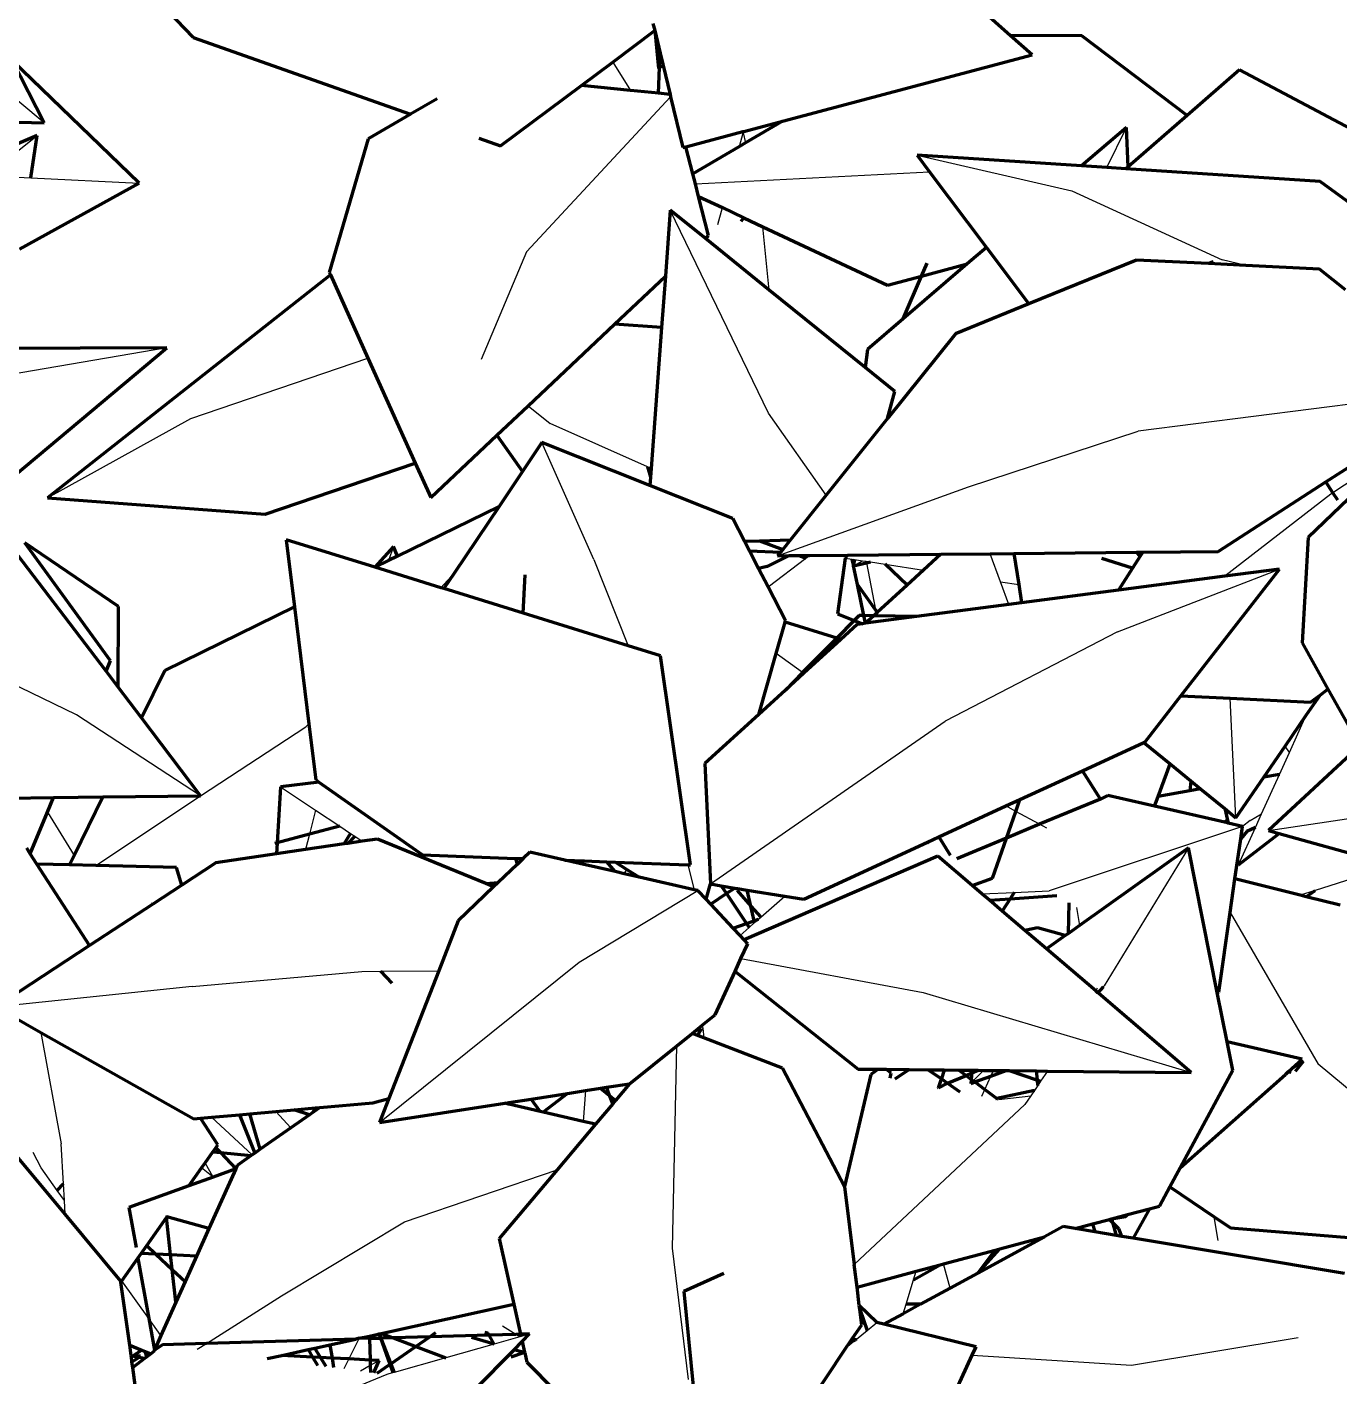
# Model space of a CAD drawing. Header units: millimetres. Extents: x 4307 to 31003, y 2809 to 20009.
# Drawn here: x 7200.2 to 7268.4, y 8251.7 to 8321.8 of the extents above; entities that cross this region are included whole.
import ezdxf

# ---------------------------------------------------------------- set-up
doc = ezdxf.new("R2010")
doc.units = ezdxf.units.MM
doc.layers.add('ProfileEdges', color=7, linetype='Continuous')

msp = doc.modelspace()

# ---------------------------------------------------------------- linework, layer by layer
for p, q in [((7201.135, 8316.84), (7196.787, 8320.424)), ((7230.671, 8319.98), (7231.588, 8318.518)), ((7233.27, 8319.878), (7233.102, 8319.713)), ((7233.679, 8318.175), (7226.194, 8310.133)), ((7198.16, 8314.096), (7200.768, 8316.172)), ((7237.255, 8315.602), (7237.453, 8316.313)), ((7237.439, 8316.377), (7237.453, 8316.313)), ((7237.453, 8316.313), (7237.474, 8316.386)), ((7237.453, 8316.313), (7237.57, 8315.788)), ((7256.336, 8314.505), (7257.362, 8316.596)), ((7246.489, 8315.145), (7254.525, 8313.298)), ((7198.16, 8314.096), (7200.43, 8313.983)), ((7234.968, 8313.661), (7247.123, 8314.284)), ((7200.43, 8313.983), (7206.068, 8313.704)), ((7254.525, 8313.298), (7262.328, 8309.724)), ((7238.759, 8301.752), (7233.663, 8312.295)), ((7236.124, 8311.55), (7236.368, 8312.426)), ((7238.799, 8308.149), (7238.478, 8311.434)), ((7226.194, 8310.133), (7223.831, 8304.539)), ((7263.565, 8309.421), (7262.328, 8309.724)), ((7207.496, 8305.151), (7197.095, 8303.357)), ((7208.754, 8301.472), (7217.938, 8304.613)), ((7275.206, 8303.013), (7257.977, 8300.82)), ((7226.27, 8302.134), (7227.422, 8301.22)), ((7201.302, 8297.358), (7208.754, 8301.472)), ((7241.764, 8297.498), (7238.759, 8301.752)), ((7232.484, 8298.962), (7227.422, 8301.22)), ((7249.155, 8297.931), (7257.977, 8300.82)), ((7229.681, 8294.156), (7226.994, 8300.235)), ((7271.741, 8300.034), (7268.084, 8297.623)), ((7232.666, 8298.88), (7232.484, 8298.962)), ((7239.237, 8294.346), (7249.155, 8297.931)), ((7267.979, 8297.554), (7262.468, 8293.281)), ((7268.084, 8297.623), (7267.979, 8297.554)), ((7219.276, 8294.829), (7219.027, 8294.095)), ((7250.823, 8292.994), (7250.288, 8294.454)), ((7229.681, 8294.156), (7231.477, 8289.674)), ((7238.749, 8292.727), (7240.711, 8294.219)), ((7240.711, 8294.219), (7240.899, 8294.362)), ((7242.747, 8294.227), (7243.117, 8294.171)), ((7243.117, 8294.171), (7243.229, 8294.154)), ((7243.188, 8293.824), (7243.654, 8294.089)), ((7243.229, 8294.154), (7243.654, 8294.089)), ((7243.654, 8294.089), (7243.837, 8294.061)), ((7243.837, 8294.061), (7243.853, 8293.979)), ((7243.837, 8294.061), (7244.059, 8294.027)), ((7243.853, 8293.979), (7244.325, 8291.534)), ((7244.059, 8294.027), (7244.824, 8293.91)), ((7244.824, 8293.91), (7246.817, 8293.606)), ((7222.457, 8293.465), (7221.742, 8292.687)), ((7256.905, 8290.401), (7265.307, 8293.653)), ((7250.823, 8292.994), (7251.766, 8292.85)), ((7251.256, 8291.814), (7250.823, 8292.994)), ((7244.325, 8291.534), (7244.36, 8291.35)), ((7256.905, 8290.401), (7247.944, 8285.757)), ((7202.809, 8286.092), (7194.647, 8290.015)), ((7240.539, 8288.281), (7239.156, 8289.262)), ((7240.594, 8288.242), (7240.539, 8288.281)), ((7263.052, 8280.739), (7262.743, 8286.947)), ((7209.247, 8281.885), (7202.809, 8286.092)), ((7265.83, 8284.134), (7266.703, 8286.061)), ((7209.247, 8281.885), (7214.733, 8285.456)), ((7214.884, 8285.61), (7214.733, 8285.456)), ((7235.744, 8277.301), (7247.944, 8285.757)), ((7265.311, 8282.989), (7265.83, 8284.134)), ((7265.83, 8284.134), (7265.605, 8284.461)), ((7264.381, 8280.937), (7265.311, 8282.989)), ((7203.812, 8278.253), (7209.247, 8281.885)), ((7213.412, 8282.346), (7215.228, 8281.137)), ((7264.742, 8280.072), (7278.549, 8282.158)), ((7215.228, 8281.137), (7214.91, 8279.88)), ((7215.228, 8281.137), (7216.489, 8280.298)), ((7251.614, 8281.071), (7251.099, 8281.352)), ((7201.306, 8281.03), (7202.688, 8278.787)), ((7252.839, 8280.404), (7251.614, 8281.071)), ((7253.228, 8280.192), (7252.839, 8280.404)), ((7263.792, 8280.605), (7263.395, 8280.291)), ((7263.792, 8280.605), (7264.381, 8280.937)), ((7264.06, 8280.229), (7264.381, 8280.937)), ((7214.91, 8279.88), (7214.709, 8279.085)), ((7216.489, 8280.298), (7217.047, 8279.926)), ((7217.047, 8279.926), (7217.271, 8279.777)), ((7217.271, 8279.777), (7217.66, 8279.518)), ((7263.395, 8280.291), (7253.34, 8276.939)), ((7263.182, 8278.292), (7264.06, 8280.229)), ((7247.031, 8279.478), (7247.075, 8279.393)), ((7260.58, 8279.183), (7256.197, 8272.018)), ((7231.269, 8277.831), (7231.405, 8278.057)), ((7234.573, 8278.294), (7234.903, 8277.003)), ((7269.504, 8277.705), (7267.17, 8276.962)), ((7228.932, 8273.233), (7235.1, 8276.958)), ((7251.528, 8276.86), (7253.34, 8276.939)), ((7267.17, 8276.962), (7266.392, 8276.714)), ((7238.358, 8275.571), (7239.613, 8276.675)), ((7249.857, 8276.786), (7251.528, 8276.86)), ((7238.246, 8275.472), (7238.358, 8275.571)), ((7254.769, 8276.085), (7254.919, 8275.142)), ((7262.752, 8275.822), (7267.317, 8267.946)), ((7237.286, 8274.628), (7237.754, 8275.04)), ((7237.754, 8275.04), (7238.044, 8275.295)), ((7238.044, 8275.295), (7238.246, 8275.472)), ((7237.333, 8273.421), (7246.808, 8271.668)), ((7208.818, 8271.982), (7217.639, 8272.761)), ((7217.639, 8272.761), (7218.604, 8272.768)), ((7218.552, 8264.906), (7228.932, 8273.233)), ((7218.604, 8272.768), (7221.63, 8272.79)), ((7256.197, 8272.018), (7256.157, 8271.959)), ((7208.818, 8271.982), (7198.623, 8270.915)), ((7246.808, 8271.668), (7260.733, 8267.508)), ((7255.846, 8271.885), (7255.765, 8271.747)), ((7256.157, 8271.959), (7255.925, 8271.61)), ((7235.32, 8269.966), (7235.344, 8269.786)), ((7200.962, 8269.593), (7202.015, 8263.8)), ((7235.143, 8269.499), (7235.092, 8269.426)), ((7235.344, 8269.786), (7235.143, 8269.499)), ((7235.344, 8269.786), (7235.41, 8269.303)), ((7233.78, 8258.392), (7233.995, 8268.899)), ((7266.553, 8268.095), (7265.802, 8267.534)), ((7272.744, 8263.418), (7267.317, 8267.946)), ((7249.405, 8267.073), (7249.928, 8267.62)), ((7250.008, 8266.619), (7250.319, 8267.318)), ((7250.319, 8267.318), (7250.451, 8267.615)), ((7253.252, 8267.586), (7252.901, 8267.057)), ((7229.262, 8266.571), (7229.136, 8264.97)), ((7249.281, 8266.943), (7249.405, 8267.073)), ((7249.855, 8266.277), (7250.008, 8266.619)), ((7252.577, 8266.57), (7252.393, 8266.293)), ((7252.756, 8266.84), (7252.577, 8266.57)), ((7252.901, 8267.057), (7252.756, 8266.84)), ((7252.091, 8265.838), (7243.217, 8257.532)), ((7250.736, 8266.104), (7252.393, 8266.293)), ((7252.393, 8266.293), (7252.091, 8265.838)), ((7209.816, 8265.185), (7211.94, 8263.224)), ((7213.167, 8265.486), (7213.948, 8264.635)), ((7202.132, 8261.725), (7202.015, 8263.8)), ((7200.969, 8262.56), (7200.554, 8263.349)), ((7201.813, 8261.378), (7200.969, 8262.56)), ((7209.905, 8262.08), (7209.306, 8262.553)), ((7209.905, 8262.08), (7209.496, 8262.822)), ((7219.843, 8259.758), (7227.787, 8262.457)), ((7202.18, 8260.865), (7202.132, 8261.725)), ((7202.18, 8260.865), (7201.813, 8261.378)), ((7202.22, 8260.145), (7202.18, 8260.865)), ((7213.454, 8255.916), (7219.843, 8259.758)), ((7262.123, 8258.788), (7261.915, 8260.012)), ((7234.613, 8251.572), (7233.78, 8258.392)), ((7248.197, 8256.303), (7247.858, 8257.569)), ((7206.561, 8254.728), (7205.164, 8256.685)), ((7245.911, 8255.468), (7246.292, 8256.732)), ((7246.292, 8256.732), (7246.429, 8257.186)), ((7209.563, 8253.438), (7213.454, 8255.916)), ((7245.763, 8254.977), (7245.911, 8255.468)), ((7207.194, 8253.842), (7206.561, 8254.728)), ((7243.887, 8254.109), (7244.389, 8254.523)), ((7218.565, 8253.7), (7218.486, 8253.921)), ((7225.847, 8253.785), (7224.514, 8253.406)), ((7225.643, 8253.906), (7224.939, 8254.327)), ((7225.847, 8253.785), (7225.643, 8253.906)), ((7225.912, 8253.803), (7225.847, 8253.785)), ((7226.349, 8253.927), (7225.912, 8253.803)), ((7243.338, 8253.656), (7243.887, 8254.109)), ((7209.081, 8253.132), (7209.563, 8253.438)), ((7217.504, 8253.704), (7216.966, 8252.631)), ((7219.056, 8252.323), (7218.565, 8253.7)), ((7224.514, 8253.406), (7221.991, 8252.691)), ((7242.807, 8253.219), (7243.283, 8253.626)), ((7257.626, 8252.316), (7266.277, 8253.737)), ((7215.358, 8252.297), (7215.077, 8252.73)), ((7216.966, 8252.631), (7216.708, 8252.117)), ((7218.537, 8252.549), (7218.074, 8252.286)), ((7221.991, 8252.691), (7219.306, 8251.929)), ((7249.348, 8252.826), (7257.626, 8252.316)), ((7218.927, 8251.822), (7210.913, 8248.531)), ((7218.074, 8252.286), (7217.573, 8252.002)), ((7219.206, 8251.901), (7218.927, 8251.822)), ((7219.206, 8251.901), (7219.056, 8252.323)), ((7219.306, 8251.929), (7219.206, 8251.901))]:
    msp.add_line(p, q)
at = {"layer": 'ProfileEdges', "lineweight": 211}
for p, q in [((7203.466, 8326.939), (7208.863, 8321.256)), ((7251.328, 8321.369), (7244.995, 8326.996)), ((7232.759, 8321.998), (7232.85, 8321.622)), ((7208.863, 8321.256), (7220.167, 8317.282)), ((7230.671, 8319.98), (7232.85, 8321.622)), ((7232.85, 8321.622), (7233.045, 8319.657)), ((7232.85, 8321.622), (7233.134, 8320.443)), ((7255.04, 8321.352), (7251.328, 8321.369)), ((7252.455, 8320.367), (7251.328, 8321.369)), ((7260.51, 8317.213), (7255.04, 8321.352)), ((7233.102, 8319.713), (7233.134, 8320.443)), ((7233.134, 8320.443), (7233.27, 8319.878)), ((7239.5, 8316.925), (7252.455, 8320.367)), ((7206.068, 8313.704), (7199.477, 8320.056)), ((7201.135, 8316.84), (7199.477, 8320.056)), ((7229.043, 8318.778), (7230.671, 8319.98)), ((7233.043, 8318.369), (7233.102, 8319.713)), ((7233.102, 8319.713), (7233.045, 8319.657)), ((7233.102, 8319.713), (7233.287, 8319.806)), ((7233.27, 8319.878), (7233.287, 8319.806)), ((7233.287, 8319.806), (7233.648, 8318.307)), ((7263.229, 8319.59), (7260.51, 8317.213)), ((7272.067, 8314.897), (7263.229, 8319.59)), ((7224.84, 8315.639), (7229.043, 8318.778)), ((7231.588, 8318.518), (7229.043, 8318.778)), ((7233.043, 8318.369), (7231.588, 8318.518)), ((7233.648, 8318.307), (7233.043, 8318.369)), ((7233.648, 8318.307), (7233.679, 8318.175)), ((7221.547, 8318.085), (7220.167, 8317.282)), ((7233.679, 8318.175), (7234.312, 8315.546)), ((7189.024, 8317.145), (7201.135, 8316.84)), ((7220.167, 8317.282), (7217.962, 8316)), ((7237.474, 8316.386), (7239.5, 8316.925)), ((7239.5, 8316.925), (7237.57, 8315.788)), ((7260.51, 8317.213), (7257.46, 8314.547)), ((7200.768, 8316.172), (7196.137, 8314.196)), ((7200.43, 8313.983), (7200.768, 8316.172)), ((7234.477, 8315.59), (7237.439, 8316.377)), ((7237.439, 8316.377), (7237.474, 8316.386)), ((7257.362, 8316.596), (7255.023, 8314.59)), ((7257.46, 8314.547), (7257.362, 8316.596)), ((7217.962, 8316), (7215.946, 8309.063)), ((7223.715, 8316.035), (7224.84, 8315.639)), ((7234.312, 8315.546), (7234.477, 8315.59)), ((7234.836, 8314.178), (7234.477, 8315.59)), ((7237.255, 8315.602), (7234.836, 8314.178)), ((7237.57, 8315.788), (7237.255, 8315.602)), ((7246.489, 8315.145), (7247.123, 8314.284)), ((7255.023, 8314.59), (7246.489, 8315.145)), ((7234.968, 8313.661), (7234.836, 8314.178)), ((7247.123, 8314.284), (7250.09, 8310.359)), ((7256.336, 8314.505), (7255.023, 8314.59)), ((7257.338, 8314.44), (7256.336, 8314.505)), ((7257.46, 8314.547), (7257.338, 8314.44)), ((7267.43, 8313.785), (7257.338, 8314.44)), ((7199.856, 8310.277), (7206.068, 8313.704)), ((7235.134, 8313.006), (7234.968, 8313.661)), ((7270.77, 8311.354), (7267.43, 8313.785)), ((7235.134, 8313.006), (7236.368, 8312.426)), ((7235.65, 8310.981), (7235.134, 8313.006)), ((7233.663, 8312.295), (7233.408, 8308.867)), ((7235.484, 8310.825), (7233.663, 8312.295)), ((7236.368, 8312.426), (7237.486, 8311.9)), ((7237.34, 8311.725), (7237.486, 8311.9)), ((7237.486, 8311.9), (7238.478, 8311.434)), ((7238.478, 8311.434), (7244.943, 8308.395)), ((7235.484, 8310.825), (7235.65, 8310.981)), ((7238.799, 8308.149), (7235.484, 8310.825)), ((7250.09, 8310.359), (7249.095, 8309.506)), ((7250.09, 8310.359), (7252.296, 8307.428)), ((7249.095, 8309.506), (7245.769, 8306.653)), ((7246.714, 8308.869), (7247, 8309.54)), ((7246.714, 8308.869), (7249.095, 8309.506)), ((7257.877, 8309.705), (7252.296, 8307.428)), ((7261.624, 8309.518), (7257.877, 8309.705)), ((7261.86, 8309.606), (7261.624, 8309.518)), ((7263.565, 8309.421), (7261.624, 8309.518)), ((7267.391, 8309.23), (7263.565, 8309.421)), ((7268.745, 8308.152), (7267.391, 8309.23)), ((7216.002, 8308.938), (7201.302, 8297.358)), ((7215.946, 8309.063), (7216.002, 8308.938)), ((7216.002, 8308.938), (7217.938, 8304.613)), ((7230.764, 8306.373), (7233.408, 8308.867)), ((7233.408, 8308.867), (7233.211, 8306.207)), ((7244.943, 8308.395), (7246.714, 8308.869)), ((7245.769, 8306.653), (7246.714, 8308.869)), ((7243.782, 8304.126), (7238.799, 8308.149)), ((7252.296, 8307.428), (7248.478, 8305.871)), ((7226.27, 8302.134), (7230.764, 8306.373)), ((7233.211, 8306.207), (7230.764, 8306.373)), ((7245.769, 8306.653), (7243.907, 8305.056)), ((7233.211, 8306.207), (7232.666, 8298.88)), ((7248.478, 8305.871), (7244.951, 8301.472)), ((7207.496, 8305.151), (7195.626, 8305.094)), ((7198.336, 8297.461), (7207.496, 8305.151)), ((7243.907, 8305.056), (7243.782, 8304.126)), ((7217.938, 8304.613), (7220.406, 8299.158)), ((7245.32, 8302.884), (7243.782, 8304.126)), ((7244.951, 8301.472), (7245.32, 8302.884)), ((7224.646, 8300.602), (7226.27, 8302.134)), ((7244.951, 8301.472), (7241.764, 8297.498)), ((7267.721, 8298.181), (7272.292, 8301.131)), ((7221.214, 8297.364), (7224.646, 8300.602)), ((7224.646, 8300.602), (7225.983, 8298.727)), ((7226.994, 8300.235), (7225.983, 8298.727)), ((7232.6, 8297.994), (7226.994, 8300.235)), ((7271.741, 8300.034), (7266.798, 8295.3)), ((7212.613, 8296.515), (7220.406, 8299.158)), ((7220.406, 8299.158), (7221.214, 8297.364)), ((7225.983, 8298.727), (7224.767, 8296.913)), ((7232.484, 8298.962), (7232.632, 8298.428)), ((7232.666, 8298.88), (7232.632, 8298.428)), ((7232.632, 8298.428), (7232.6, 8297.994)), ((7236.907, 8296.274), (7232.6, 8297.994)), ((7262.129, 8294.571), (7267.721, 8298.181)), ((7268.084, 8297.623), (7267.721, 8298.181)), ((7201.302, 8297.358), (7212.613, 8296.515)), ((7241.764, 8297.498), (7239.903, 8295.176)), ((7268.342, 8297.226), (7268.084, 8297.623)), ((7224.767, 8296.913), (7219.496, 8294.326)), ((7224.767, 8296.913), (7222.457, 8293.465)), ((7237.514, 8295.104), (7236.907, 8296.274)), ((7204.343, 8288.346), (7198.97, 8295.423)), ((7218.317, 8293.747), (7213.71, 8295.173)), ((7213.71, 8295.173), (7214.137, 8291.696)), ((7237.514, 8295.104), (7238.302, 8295.128)), ((7238.302, 8295.128), (7239.903, 8295.176)), ((7238.302, 8295.128), (7239.501, 8294.675)), ((7239.903, 8295.176), (7239.501, 8294.675)), ((7266.798, 8295.3), (7266.489, 8289.82)), ((7204.989, 8291.711), (7200.126, 8295.014)), ((7204.569, 8288.89), (7200.126, 8295.014)), ((7219.276, 8294.829), (7218.317, 8293.747)), ((7219.496, 8294.326), (7219.276, 8294.829)), ((7237.776, 8294.6), (7237.514, 8295.104)), ((7237.776, 8294.6), (7239.383, 8294.528)), ((7238.251, 8293.684), (7237.776, 8294.6)), ((7239.383, 8294.528), (7239.237, 8294.346)), ((7239.501, 8294.675), (7239.383, 8294.528)), ((7242.876, 8294.381), (7247.713, 8294.429)), ((7247.713, 8294.429), (7246.817, 8293.606)), ((7247.713, 8294.429), (7250.288, 8294.454)), ((7250.288, 8294.454), (7251.511, 8294.466)), ((7251.511, 8294.466), (7257.88, 8294.529)), ((7251.511, 8294.466), (7251.766, 8292.85)), ((7257.88, 8294.529), (7258.209, 8294.532)), ((7258.082, 8294.333), (7257.88, 8294.529)), ((7258.209, 8294.532), (7258.082, 8294.333)), ((7258.209, 8294.532), (7262.129, 8294.571)), ((7219.027, 8294.095), (7218.317, 8293.747)), ((7221.742, 8292.687), (7218.317, 8293.747)), ((7219.496, 8294.326), (7219.027, 8294.095)), ((7238.691, 8293.79), (7238.251, 8293.684)), ((7239.837, 8294.352), (7238.691, 8293.79)), ((7239.237, 8294.346), (7239.837, 8294.352)), ((7239.837, 8294.352), (7240.346, 8294.357)), ((7240.346, 8294.357), (7240.899, 8294.362)), ((7240.346, 8294.357), (7240.711, 8294.219)), ((7240.899, 8294.362), (7242.876, 8294.381)), ((7242.747, 8294.227), (7242.351, 8291.331)), ((7242.876, 8294.381), (7242.747, 8294.227)), ((7243.176, 8293.883), (7243.117, 8294.171)), ((7243.229, 8294.154), (7243.176, 8293.883)), ((7243.188, 8293.824), (7243.176, 8293.883)), ((7243.188, 8293.824), (7243.853, 8293.979)), ((7243.383, 8292.859), (7243.188, 8293.824)), ((7243.853, 8293.979), (7244.059, 8294.027)), ((7245.961, 8292.82), (7244.824, 8293.91)), ((7257.682, 8293.71), (7256.078, 8294.208)), ((7258.082, 8294.333), (7257.682, 8293.71)), ((7222.457, 8293.465), (7221.902, 8292.638)), ((7226.025, 8291.362), (7226.121, 8293.348)), ((7238.749, 8292.727), (7238.251, 8293.684)), ((7246.817, 8293.606), (7245.961, 8292.82)), ((7257.682, 8293.71), (7256.944, 8292.558)), ((7262.468, 8293.281), (7256.944, 8292.558)), ((7260.19, 8287.075), (7265.307, 8293.653)), ((7265.307, 8293.653), (7262.468, 8293.281)), ((7221.902, 8292.638), (7221.742, 8292.687)), ((7226.025, 8291.362), (7221.902, 8292.638)), ((7239.649, 8290.992), (7238.749, 8292.727)), ((7244.325, 8291.534), (7243.383, 8292.859)), ((7243.719, 8291.246), (7243.383, 8292.859)), ((7245.961, 8292.82), (7244.418, 8291.403)), ((7251.766, 8292.85), (7251.917, 8291.9)), ((7256.944, 8292.558), (7251.917, 8291.9)), ((7204.967, 8287.524), (7204.989, 8291.711)), ((7214.137, 8291.696), (7207.391, 8288.385)), ((7214.137, 8291.696), (7214.884, 8285.61)), ((7251.256, 8291.814), (7246.462, 8291.186)), ((7251.917, 8291.9), (7251.256, 8291.814)), ((7231.477, 8289.674), (7226.025, 8291.362)), ((7239.623, 8290.901), (7239.649, 8290.992)), ((7243.213, 8290.987), (7242.309, 8290.073)), ((7242.351, 8291.331), (7243.213, 8290.987)), ((7243.474, 8291.251), (7243.213, 8290.987)), ((7243.213, 8290.987), (7243.64, 8290.817)), ((7243.719, 8291.246), (7243.474, 8291.251)), ((7244.235, 8291.235), (7243.719, 8291.246)), ((7243.803, 8290.838), (7243.719, 8291.246)), ((7244.235, 8291.235), (7243.803, 8290.838)), ((7246.462, 8291.186), (7243.803, 8290.838)), ((7244.36, 8291.35), (7244.235, 8291.235)), ((7246.462, 8291.186), (7244.235, 8291.235)), ((7244.418, 8291.403), (7244.325, 8291.534)), ((7244.418, 8291.403), (7244.36, 8291.35)), ((7239.156, 8289.262), (7239.623, 8290.901)), ((7242.309, 8290.073), (7239.623, 8290.901)), ((7243.379, 8290.783), (7242.527, 8290.005)), ((7243.64, 8290.817), (7243.379, 8290.783)), ((7243.803, 8290.838), (7243.64, 8290.817)), ((7233.153, 8289.156), (7231.477, 8289.674)), ((7242.309, 8290.073), (7240.539, 8288.281)), ((7242.527, 8290.005), (7240.594, 8288.242)), ((7242.527, 8290.005), (7242.309, 8290.073)), ((7266.489, 8289.82), (7267.832, 8287.421)), ((7204.343, 8288.346), (7204.569, 8288.89)), ((7234.719, 8278.289), (7233.153, 8289.156)), ((7238.256, 8286.109), (7239.156, 8289.262)), ((7204.967, 8287.524), (7204.343, 8288.346)), ((7207.391, 8288.385), (7206.184, 8285.921)), ((7240.539, 8288.281), (7239.642, 8287.373)), ((7240.594, 8288.242), (7239.642, 8287.373)), ((7206.184, 8285.921), (7204.967, 8287.524)), ((7267.425, 8287.114), (7267.832, 8287.421)), ((7267.832, 8287.421), (7269.482, 8284.475)), ((7239.642, 8287.373), (7238.256, 8286.109)), ((7258.328, 8284.68), (7260.19, 8287.075)), ((7260.19, 8287.075), (7262.743, 8286.947)), ((7262.743, 8286.947), (7266.928, 8286.739)), ((7266.703, 8286.061), (7267.425, 8287.114)), ((7266.928, 8286.739), (7267.425, 8287.114)), ((7238.256, 8286.109), (7235.455, 8283.554)), ((7265.605, 8284.461), (7266.703, 8286.061)), ((7209.247, 8281.885), (7206.184, 8285.921)), ((7214.884, 8285.61), (7215.24, 8282.709)), ((7255.077, 8283.184), (7258.27, 8284.653)), ((7258.27, 8284.653), (7258.328, 8284.68)), ((7258.27, 8284.653), (7259.638, 8283.533)), ((7264.493, 8282.84), (7265.605, 8284.461)), ((7269.482, 8284.475), (7264.742, 8280.072)), ((7235.455, 8283.554), (7235.744, 8277.301)), ((7259.006, 8281.837), (7259.638, 8283.533)), ((7259.638, 8283.533), (7260.712, 8282.654)), ((7215.403, 8282.594), (7213.412, 8282.346)), ((7215.24, 8282.709), (7215.403, 8282.594)), ((7215.403, 8282.594), (7220.783, 8278.811)), ((7251.829, 8281.688), (7255.077, 8283.184)), ((7256.021, 8281.697), (7255.077, 8283.184)), ((7260.712, 8282.654), (7260.663, 8282.14)), ((7260.712, 8282.654), (7261.217, 8282.241)), ((7263.052, 8280.739), (7264.493, 8282.84)), ((7265.311, 8282.989), (7264.493, 8282.84)), ((7201.621, 8281.789), (7204.175, 8281.821)), ((7204.175, 8281.821), (7202.688, 8278.787)), ((7204.175, 8281.821), (7209.247, 8281.885)), ((7213.412, 8282.346), (7213.235, 8279.436)), ((7256.394, 8281.898), (7256.021, 8281.697)), ((7258.821, 8281.341), (7256.394, 8281.898)), ((7258.821, 8281.341), (7259.006, 8281.837)), ((7260.663, 8282.14), (7259.006, 8281.837)), ((7261.217, 8282.241), (7260.663, 8282.14)), ((7261.217, 8282.241), (7262.468, 8281.217)), ((7199.236, 8281.759), (7201.621, 8281.789)), ((7201.306, 8281.03), (7201.621, 8281.789)), ((7247.616, 8279.748), (7251.099, 8281.352)), ((7251.099, 8281.352), (7251.829, 8281.688)), ((7251.614, 8281.071), (7251.829, 8281.688)), ((7256.021, 8281.697), (7252.839, 8280.404)), ((7262.617, 8280.47), (7258.821, 8281.341)), ((7262.468, 8281.217), (7262.652, 8280.462)), ((7262.468, 8281.217), (7263.052, 8280.739)), ((7200.408, 8278.869), (7201.306, 8281.03)), ((7251.132, 8279.687), (7251.614, 8281.071)), ((7252.839, 8280.404), (7251.132, 8279.687)), ((7262.499, 8280.65), (7262.617, 8280.47)), ((7262.652, 8280.462), (7262.617, 8280.47)), ((7263.395, 8280.291), (7262.652, 8280.462)), ((7214.91, 8279.88), (7213.235, 8279.436)), ((7216.489, 8280.298), (7214.91, 8279.88)), ((7216.724, 8279.38), (7217.047, 8279.926)), ((7217.271, 8279.777), (7216.912, 8279.408)), ((7247.031, 8279.478), (7247.616, 8279.748)), ((7247.616, 8279.748), (7248.198, 8278.791)), ((7263.182, 8278.292), (7265.305, 8279.917)), ((7263.302, 8279.639), (7263.395, 8280.291)), ((7263.613, 8280.021), (7263.302, 8279.639)), ((7264.06, 8280.229), (7263.613, 8280.021)), ((7264.742, 8280.072), (7265.305, 8279.917)), ((7265.305, 8279.917), (7271.273, 8278.269)), ((7200.408, 8278.869), (7200.226, 8279.151)), ((7213.235, 8279.436), (7213.118, 8279.405)), ((7213.235, 8279.436), (7213.2, 8278.863)), ((7214.709, 8279.085), (7213.2, 8278.863)), ((7216.724, 8279.38), (7214.709, 8279.085)), ((7216.912, 8279.408), (7216.724, 8279.38)), ((7217.66, 8279.518), (7216.912, 8279.408)), ((7218.453, 8279.634), (7217.66, 8279.518)), ((7224.069, 8277.316), (7218.453, 8279.634)), ((7240.602, 8276.518), (7247.031, 8279.478)), ((7251.132, 8279.687), (7248.551, 8278.603)), ((7250.408, 8277.608), (7251.132, 8279.687)), ((7260.58, 8279.183), (7254.919, 8275.142)), ((7262.078, 8271.668), (7260.58, 8279.183)), ((7263.135, 8278.484), (7263.302, 8279.639)), ((7200.755, 8278.33), (7200.408, 8278.869)), ((7202.444, 8278.288), (7200.755, 8278.33)), ((7203.482, 8274.096), (7200.755, 8278.33)), ((7202.688, 8278.787), (7202.444, 8278.288)), ((7210.057, 8278.401), (7208.278, 8277.237)), ((7213.2, 8278.863), (7210.057, 8278.401)), ((7220.783, 8278.811), (7225.616, 8278.63)), ((7225.703, 8278.317), (7224.71, 8277.368)), ((7225.616, 8278.63), (7225.703, 8278.317)), ((7225.616, 8278.63), (7226.015, 8278.615)), ((7226.015, 8278.615), (7225.703, 8278.317)), ((7226.365, 8278.949), (7226.015, 8278.615)), ((7228.188, 8278.534), (7226.365, 8278.949)), ((7228.188, 8278.534), (7229.211, 8278.495)), ((7228.939, 8278.362), (7228.188, 8278.534)), ((7228.939, 8278.362), (7229.211, 8278.495)), ((7230.791, 8277.94), (7228.939, 8278.362)), ((7229.211, 8278.495), (7230.37, 8278.452)), ((7230.791, 8277.94), (7230.37, 8278.452)), ((7230.37, 8278.452), (7230.811, 8278.435)), ((7230.811, 8278.435), (7231.405, 8278.057)), ((7230.811, 8278.435), (7234.573, 8278.294)), ((7247.564, 8278.743), (7237.496, 8274.404)), ((7249.341, 8277.227), (7247.564, 8278.743)), ((7263.002, 8277.559), (7263.135, 8278.484)), ((7263.135, 8278.484), (7263.182, 8278.292)), ((7203.812, 8278.253), (7202.444, 8278.288)), ((7208.007, 8278.148), (7203.812, 8278.253)), ((7208.278, 8277.237), (7208.007, 8278.148)), ((7231.269, 8277.831), (7230.791, 8277.94)), ((7232.036, 8277.656), (7231.269, 8277.831)), ((7231.405, 8278.057), (7232.036, 8277.656)), ((7234.903, 8277.003), (7232.036, 8277.656)), ((7234.573, 8278.294), (7234.719, 8278.289)), ((7249.341, 8277.227), (7250.408, 8277.608)), ((7208.278, 8277.237), (7206.782, 8276.257)), ((7224.479, 8277.147), (7222.646, 8275.393)), ((7224.069, 8277.316), (7224.71, 8277.368)), ((7224.479, 8277.147), (7224.069, 8277.316)), ((7224.71, 8277.368), (7224.479, 8277.147)), ((7235.1, 8276.958), (7234.903, 8277.003)), ((7235.518, 8276.512), (7235.1, 8276.958)), ((7235.518, 8276.512), (7235.744, 8277.301)), ((7235.744, 8277.301), (7236.306, 8277.201)), ((7236.306, 8277.201), (7237.009, 8277.089)), ((7236.306, 8277.201), (7236.577, 8276.798)), ((7237.009, 8277.089), (7236.577, 8276.798)), ((7237.009, 8277.089), (7237.154, 8277.066)), ((7237.154, 8277.066), (7237.138, 8276.96)), ((7237.138, 8276.96), (7237.848, 8276.152)), ((7237.154, 8277.066), (7237.657, 8276.986)), ((7237.848, 8276.152), (7237.657, 8276.986)), ((7237.657, 8276.986), (7239.613, 8276.675)), ((7249.857, 8276.786), (7249.341, 8277.227)), ((7262.752, 8275.822), (7263.002, 8277.559)), ((7266.392, 8276.714), (7263.002, 8277.559)), ((7266.707, 8276.635), (7267.17, 8276.962)), ((7206.782, 8276.257), (7203.482, 8274.096)), ((7206.682, 8276.27), (7206.782, 8276.257)), ((7235.765, 8276.249), (7235.518, 8276.512)), ((7236.577, 8276.798), (7235.765, 8276.249)), ((7236.934, 8275.003), (7235.765, 8276.249)), ((7236.577, 8276.798), (7237.615, 8275.247)), ((7239.613, 8276.675), (7240.602, 8276.518)), ((7250.25, 8276.451), (7249.857, 8276.786)), ((7250.25, 8276.451), (7251.318, 8276.527)), ((7250.913, 8275.886), (7250.25, 8276.451)), ((7251.318, 8276.527), (7250.913, 8275.886)), ((7251.528, 8276.86), (7251.318, 8276.527)), ((7251.318, 8276.527), (7253.741, 8276.7)), ((7254.343, 8274.731), (7254.381, 8276.317)), ((7266.707, 8276.635), (7266.392, 8276.714)), ((7268.472, 8276.194), (7266.707, 8276.635)), ((7237.848, 8276.152), (7238.358, 8275.571)), ((7238.022, 8275.392), (7237.848, 8276.152)), ((7252.084, 8274.886), (7250.913, 8275.886)), ((7262.155, 8271.672), (7262.752, 8275.822)), ((7222.646, 8275.393), (7221.63, 8272.79)), ((7236.934, 8275.003), (7237.615, 8275.247)), ((7237.286, 8274.628), (7236.934, 8275.003)), ((7237.615, 8275.247), (7238.022, 8275.392)), ((7237.615, 8275.247), (7237.754, 8275.04)), ((7238.022, 8275.392), (7238.246, 8275.472)), ((7238.044, 8275.295), (7238.022, 8275.392)), ((7252.734, 8275.017), (7252.084, 8274.886)), ((7253.212, 8273.924), (7252.084, 8274.886)), ((7254.183, 8274.616), (7252.734, 8275.017)), ((7254.919, 8275.142), (7254.343, 8274.731)), ((7203.482, 8274.096), (7198.623, 8270.915)), ((7237.496, 8274.404), (7237.286, 8274.628)), ((7237.333, 8273.421), (7237.691, 8274.196)), ((7237.691, 8274.196), (7237.496, 8274.404)), ((7254.183, 8274.616), (7253.212, 8273.924)), ((7254.343, 8274.731), (7254.183, 8274.616)), ((7237.029, 8272.761), (7237.333, 8273.421)), ((7255.765, 8271.747), (7253.212, 8273.924)), ((7218.604, 8272.768), (7219.2, 8272.152)), ((7221.63, 8272.79), (7219.039, 8266.153)), ((7235.987, 8270.503), (7237.029, 8272.761)), ((7237.029, 8272.761), (7243.427, 8267.688)), ((7255.878, 8271.649), (7255.765, 8271.747)), ((7256.157, 8271.959), (7255.878, 8271.649)), ((7255.925, 8271.61), (7255.878, 8271.649)), ((7260.733, 8267.508), (7255.925, 8271.61)), ((7262.078, 8271.668), (7262.155, 8271.672)), ((7262.589, 8269.101), (7262.078, 8271.668)), ((7198.623, 8270.915), (7200.962, 8269.593)), ((7235.195, 8269.865), (7235.32, 8269.966)), ((7235.32, 8269.966), (7235.987, 8270.503)), ((7200.962, 8269.593), (7208.906, 8265.104)), ((7233.995, 8268.899), (7234.792, 8269.541)), ((7234.792, 8269.541), (7235.195, 8269.865)), ((7235.092, 8269.426), (7234.792, 8269.541)), ((7235.131, 8269.411), (7235.092, 8269.426)), ((7235.131, 8269.411), (7235.143, 8269.499)), ((7235.41, 8269.303), (7235.131, 8269.411)), ((7235.143, 8269.499), (7235.209, 8269.785)), ((7235.209, 8269.785), (7235.195, 8269.865)), ((7239.49, 8267.735), (7235.41, 8269.303)), ((7231.544, 8266.925), (7233.995, 8268.899)), ((7266.495, 8268.195), (7262.589, 8269.101)), ((7262.884, 8267.622), (7262.589, 8269.101)), ((7265.763, 8267.544), (7266.495, 8268.195)), ((7266.152, 8267.572), (7266.553, 8268.095)), ((7242.712, 8261.592), (7239.49, 8267.735)), ((7244.086, 8267.409), (7242.712, 8261.592)), ((7243.427, 8267.688), (7244.461, 8267.677)), ((7244.461, 8267.677), (7244.086, 8267.409)), ((7244.461, 8267.677), (7244.878, 8267.673)), ((7245.145, 8267.468), (7244.878, 8267.673)), ((7244.878, 8267.673), (7246.077, 8267.66)), ((7245.088, 8267.212), (7245.145, 8267.468)), ((7246.077, 8267.66), (7245.336, 8267.164)), ((7246.077, 8267.66), (7247.066, 8267.65)), ((7247.066, 8267.65), (7247.745, 8267.176)), ((7247.066, 8267.65), (7247.893, 8267.641)), ((7247.6, 8266.72), (7247.745, 8267.176)), ((7247.893, 8267.641), (7247.745, 8267.176)), ((7247.745, 8267.176), (7248.073, 8266.947)), ((7247.893, 8267.641), (7248.662, 8267.633)), ((7248.073, 8266.947), (7249.033, 8267.354)), ((7248.662, 8267.633), (7249.033, 8267.354)), ((7248.662, 8267.633), (7249.351, 8267.626)), ((7249.033, 8267.354), (7249.336, 8267.483)), ((7249.033, 8267.354), (7249.302, 8267.151)), ((7249.302, 8267.151), (7249.281, 8266.943)), ((7249.336, 8267.483), (7249.302, 8267.151)), ((7249.302, 8267.151), (7249.405, 8267.073)), ((7249.351, 8267.626), (7249.336, 8267.483)), ((7249.336, 8267.483), (7249.666, 8267.623)), ((7249.351, 8267.626), (7249.666, 8267.623)), ((7249.482, 8267.016), (7250.319, 8267.318)), ((7249.666, 8267.623), (7249.928, 8267.62)), ((7249.928, 8267.62), (7250.451, 8267.615)), ((7250.319, 8267.318), (7251.121, 8267.608)), ((7250.451, 8267.615), (7251.121, 8267.608)), ((7251.121, 8267.608), (7251.261, 8267.606)), ((7251.261, 8267.606), (7252.733, 8267.113)), ((7251.261, 8267.606), (7252.693, 8267.591)), ((7252.733, 8267.113), (7252.693, 8267.591)), ((7252.693, 8267.591), (7253.252, 8267.586)), ((7252.733, 8267.113), (7252.901, 8267.057)), ((7252.756, 8266.84), (7252.733, 8267.113)), ((7253.252, 8267.586), (7260.733, 8267.508)), ((7260.146, 8262.554), (7262.884, 8267.622)), ((7260.146, 8262.554), (7265.631, 8267.406)), ((7265.763, 8267.544), (7265.631, 8267.406)), ((7265.802, 8267.534), (7265.763, 8267.544)), ((7265.928, 8267.501), (7265.802, 8267.534)), ((7226.426, 8266.13), (7228.321, 8266.424)), ((7228.321, 8266.424), (7227.062, 8265.452)), ((7228.321, 8266.424), (7229.262, 8266.571)), ((7229.262, 8266.571), (7230.04, 8266.692)), ((7230.04, 8266.692), (7230.34, 8266.738)), ((7230.04, 8266.692), (7230.508, 8266.309)), ((7230.34, 8266.738), (7231.544, 8266.925)), ((7230.508, 8266.309), (7230.34, 8266.738)), ((7231.544, 8266.925), (7230.82, 8266.053)), ((7247.558, 8266.728), (7247.6, 8266.72)), ((7247.6, 8266.72), (7248.073, 8266.947)), ((7248.073, 8266.947), (7248.711, 8266.502)), ((7249.281, 8266.943), (7249.482, 8267.016)), ((7249.405, 8267.073), (7249.482, 8267.016)), ((7249.482, 8267.016), (7250.008, 8266.619)), ((7250.008, 8266.619), (7250.627, 8266.153)), ((7252.577, 8266.57), (7250.627, 8266.153)), ((7202.22, 8260.145), (7197.06, 8266.336)), ((7215.45, 8265.69), (7215.099, 8265.444)), ((7215.203, 8265.668), (7215.45, 8265.69)), ((7215.45, 8265.69), (7218.211, 8265.938)), ((7218.211, 8265.938), (7219.039, 8266.153)), ((7219.039, 8266.153), (7218.552, 8264.906)), ((7218.552, 8264.906), (7225.056, 8265.917)), ((7225.056, 8265.917), (7225.203, 8265.94)), ((7225.248, 8265.872), (7225.056, 8265.917)), ((7225.203, 8265.94), (7225.264, 8265.949)), ((7225.203, 8265.94), (7225.273, 8265.867)), ((7225.264, 8265.949), (7225.248, 8265.872)), ((7225.273, 8265.867), (7225.248, 8265.872)), ((7225.264, 8265.949), (7226.426, 8266.13)), ((7226.908, 8265.487), (7225.273, 8265.867)), ((7226.908, 8265.487), (7226.426, 8266.13)), ((7230.675, 8265.881), (7229.781, 8264.821)), ((7230.675, 8265.881), (7230.508, 8266.309)), ((7230.508, 8266.309), (7230.82, 8266.053)), ((7230.82, 8266.053), (7230.675, 8265.881)), ((7250.627, 8266.153), (7250.561, 8266.139)), ((7250.627, 8266.153), (7250.675, 8266.116)), ((7208.906, 8265.104), (7209.254, 8265.135)), ((7209.254, 8265.135), (7209.816, 8265.185)), ((7210.149, 8263.746), (7209.254, 8265.135)), ((7209.816, 8265.185), (7211.285, 8265.317)), ((7211.285, 8265.317), (7211.81, 8265.364)), ((7211.285, 8265.317), (7212.067, 8263.313)), ((7211.81, 8265.364), (7213.167, 8265.486)), ((7212.359, 8263.519), (7211.81, 8265.364)), ((7213.167, 8265.486), (7214.115, 8265.571)), ((7214.915, 8265.315), (7213.948, 8264.635)), ((7214.115, 8265.571), (7215.203, 8265.668)), ((7214.915, 8265.315), (7214.115, 8265.571)), ((7215.099, 8265.444), (7214.915, 8265.315)), ((7215.203, 8265.668), (7215.099, 8265.444)), ((7227.062, 8265.452), (7226.908, 8265.487)), ((7229.136, 8264.97), (7227.062, 8265.452)), ((7213.948, 8264.635), (7212.359, 8263.519)), ((7229.781, 8264.821), (7227.787, 8262.457)), ((7229.781, 8264.821), (7229.136, 8264.97)), ((7209.894, 8263.385), (7210.045, 8263.599)), ((7210.045, 8263.599), (7210.149, 8263.746)), ((7210.045, 8263.599), (7210.286, 8263.347)), ((7209.496, 8262.822), (7209.894, 8263.385)), ((7209.894, 8263.385), (7210.286, 8263.347)), ((7210.286, 8263.347), (7211.892, 8263.19)), ((7210.286, 8263.347), (7211.088, 8262.508)), ((7211.892, 8263.19), (7211.165, 8262.68)), ((7211.94, 8263.224), (7211.892, 8263.19)), ((7212.067, 8263.313), (7211.94, 8263.224)), ((7212.359, 8263.519), (7212.067, 8263.313)), ((7208.653, 8261.627), (7209.306, 8262.553)), ((7209.306, 8262.553), (7209.496, 8262.822)), ((7211.088, 8262.508), (7209.692, 8259.401)), ((7211.088, 8262.508), (7209.905, 8262.08)), ((7211.165, 8262.68), (7211.088, 8262.508)), ((7227.787, 8262.457), (7224.774, 8258.884)), ((7259.615, 8261.571), (7260.146, 8262.554)), ((7201.813, 8261.378), (7202.132, 8261.725)), ((7208.653, 8261.627), (7205.532, 8260.499)), ((7209.905, 8262.08), (7208.653, 8261.627)), ((7242.712, 8261.592), (7243.217, 8257.532)), ((7259.076, 8260.574), (7259.615, 8261.571)), ((7259.615, 8261.571), (7261.915, 8260.012)), ((7205.115, 8256.672), (7202.22, 8260.145)), ((7205.532, 8260.499), (7205.903, 8258.421)), ((7256.583, 8259.907), (7257.417, 8260.13)), ((7257.311, 8260.036), (7257.417, 8260.13)), ((7257.417, 8260.13), (7258.559, 8260.436)), ((7258.559, 8260.436), (7257.713, 8258.899)), ((7258.559, 8260.436), (7259.076, 8260.574)), ((7206.458, 8258.518), (7207.484, 8259.971)), ((7207.484, 8259.971), (7207.511, 8260.009)), ((7207.699, 8258.032), (7207.484, 8259.971)), ((7207.511, 8260.009), (7207.536, 8260.045)), ((7209.692, 8259.401), (7207.511, 8260.009)), ((7209.692, 8259.401), (7209.045, 8257.962)), ((7254.074, 8259.504), (7253.099, 8258.973)), ((7254.695, 8259.401), (7254.074, 8259.504)), ((7254.695, 8259.401), (7255.59, 8259.64)), ((7255.718, 8259.231), (7254.695, 8259.401)), ((7255.59, 8259.64), (7256.485, 8259.88)), ((7255.59, 8259.64), (7255.718, 8259.231)), ((7256.485, 8259.88), (7256.583, 8259.907)), ((7256.636, 8259.723), (7256.485, 8259.88)), ((7256.583, 8259.907), (7257.311, 8260.036)), ((7256.583, 8259.907), (7256.636, 8259.723)), ((7256.636, 8259.723), (7256.831, 8259.046)), ((7256.964, 8259.383), (7256.636, 8259.723)), ((7257.124, 8258.997), (7256.964, 8259.383)), ((7261.915, 8260.012), (7262.771, 8259.432)), ((7262.771, 8259.432), (7269.97, 8258.855)), ((7224.774, 8258.884), (7225.537, 8255.477)), ((7253.099, 8258.973), (7249.648, 8257.093)), ((7250.777, 8258.351), (7253.099, 8258.973)), ((7256.831, 8259.046), (7255.718, 8259.231)), ((7257.124, 8258.997), (7256.831, 8259.046)), ((7257.713, 8258.899), (7257.124, 8258.997)), ((7268.698, 8257.072), (7257.713, 8258.899)), ((7206.001, 8257.87), (7206.171, 8258.111)), ((7206.171, 8258.111), (7206.458, 8258.518)), ((7206.938, 8258.071), (7206.171, 8258.111)), ((7206.458, 8258.518), (7206.938, 8258.071)), ((7206.938, 8258.071), (7207.781, 8257.285)), ((7207.699, 8258.032), (7206.938, 8258.071)), ((7207.781, 8257.285), (7207.699, 8258.032)), ((7209.045, 8257.962), (7207.699, 8258.032)), ((7247.858, 8257.569), (7250.534, 8258.286)), ((7249.648, 8257.093), (7250.777, 8258.351)), ((7249.648, 8257.093), (7250.534, 8258.286)), ((7250.534, 8258.286), (7250.777, 8258.351)), ((7205.164, 8256.685), (7206.001, 8257.87)), ((7206.001, 8257.87), (7206.561, 8254.728)), ((7207.781, 8257.285), (7208.458, 8256.655)), ((7207.971, 8255.573), (7207.781, 8257.285)), ((7209.045, 8257.962), (7208.458, 8256.655)), ((7243.363, 8256.365), (7243.217, 8257.532)), ((7246.292, 8256.732), (7247.688, 8257.523)), ((7246.429, 8257.186), (7247.688, 8257.523)), ((7247.688, 8257.523), (7247.858, 8257.569)), ((7205.121, 8256.625), (7205.115, 8256.672)), ((7205.121, 8256.625), (7205.164, 8256.685)), ((7205.575, 8253.339), (7205.121, 8256.625)), ((7208.458, 8256.655), (7207.971, 8255.573)), ((7236.437, 8257.063), (7234.37, 8256.141)), ((7243.363, 8256.365), (7246.429, 8257.186)), ((7249.648, 8257.093), (7248.197, 8256.303)), ((7234.37, 8256.141), (7235.308, 8246.456)), ((7243.483, 8255.401), (7243.363, 8256.365)), ((7248.197, 8256.303), (7246.669, 8255.471)), ((7207.971, 8255.573), (7207.194, 8253.842)), ((7218.636, 8253.954), (7225.537, 8255.477)), ((7225.537, 8255.477), (7225.887, 8253.913)), ((7244.389, 8254.523), (7243.483, 8255.401)), ((7243.506, 8255.21), (7243.483, 8255.401)), ((7243.506, 8255.21), (7243.887, 8254.109)), ((7243.606, 8254.41), (7243.506, 8255.21)), ((7246.669, 8255.471), (7245.763, 8254.977)), ((7246.669, 8255.471), (7245.911, 8255.468)), ((7206.561, 8254.728), (7206.854, 8253.087)), ((7244.762, 8254.432), (7244.389, 8254.523)), ((7245.763, 8254.977), (7244.762, 8254.432)), ((7207.194, 8253.842), (7206.854, 8253.087)), ((7217.504, 8253.704), (7218.027, 8253.819)), ((7218.027, 8253.819), (7218.486, 8253.921)), ((7218.027, 8253.819), (7218.032, 8253.685)), ((7218.486, 8253.921), (7218.531, 8253.931)), ((7218.531, 8253.931), (7218.636, 8253.954)), ((7218.531, 8253.931), (7218.619, 8253.702)), ((7218.636, 8253.954), (7219.256, 8253.72)), ((7221.168, 8253.776), (7221.487, 8253.996)), ((7224.248, 8253.866), (7221.168, 8253.776)), ((7224.187, 8253.972), (7224.02, 8253.997)), ((7224.248, 8253.866), (7224.187, 8253.972)), ((7225.643, 8253.906), (7224.248, 8253.866)), ((7224.514, 8253.406), (7224.248, 8253.866)), ((7225.887, 8253.913), (7225.643, 8253.906)), ((7226.349, 8253.927), (7225.887, 8253.913)), ((7225.887, 8253.913), (7225.912, 8253.803)), ((7225.97, 8253.543), (7226.349, 8253.927)), ((7243.137, 8253.71), (7243.606, 8254.41)), ((7249.55, 8253.265), (7244.762, 8254.432)), ((7205.575, 8253.339), (7206.207, 8253.087)), ((7205.651, 8252.788), (7205.575, 8253.339)), ((7206.207, 8253.087), (7205.724, 8252.773)), ((7206.207, 8253.087), (7206.37, 8253.022)), ((7206.854, 8253.087), (7206.825, 8253.023)), ((7207.276, 8253.372), (7206.854, 8253.087)), ((7209.563, 8253.438), (7207.276, 8253.372)), ((7217.324, 8253.664), (7209.563, 8253.438)), ((7213.475, 8252.814), (7214.852, 8253.119)), ((7214.852, 8253.119), (7215.199, 8253.195)), ((7214.852, 8253.119), (7215.077, 8252.73)), ((7215.199, 8253.195), (7215.971, 8253.366)), ((7215.495, 8252.709), (7215.199, 8253.195)), ((7215.971, 8253.366), (7217.324, 8253.664)), ((7215.971, 8253.366), (7216.088, 8252.677)), ((7217.504, 8253.704), (7217.324, 8253.664)), ((7218.032, 8253.685), (7217.504, 8253.704)), ((7218.565, 8253.7), (7218.032, 8253.685)), ((7218.032, 8253.685), (7218.066, 8252.574)), ((7218.619, 8253.702), (7218.565, 8253.7)), ((7219.256, 8253.72), (7218.619, 8253.702)), ((7218.619, 8253.702), (7219.133, 8252.376)), ((7219.133, 8252.376), (7220.439, 8253.275)), ((7221.168, 8253.776), (7219.256, 8253.72)), ((7219.256, 8253.72), (7220.439, 8253.275)), ((7220.439, 8253.275), (7221.168, 8253.776)), ((7220.439, 8253.275), (7221.991, 8252.691)), ((7224.514, 8253.406), (7223.326, 8253.748)), ((7223.489, 8251.026), (7225.543, 8253.11)), ((7225.543, 8253.11), (7225.97, 8253.543)), ((7226.047, 8252.965), (7225.543, 8253.11)), ((7225.97, 8253.543), (7226.095, 8252.982)), ((7239.988, 8249.014), (7242.807, 8253.219)), ((7242.807, 8253.219), (7242.964, 8253.453)), ((7242.964, 8253.453), (7243.137, 8253.71)), ((7243.283, 8253.626), (7242.964, 8253.453)), ((7243.283, 8253.626), (7243.137, 8253.71)), ((7243.338, 8253.656), (7243.283, 8253.626)), ((7249.348, 8252.826), (7249.55, 8253.265)), ((7205.724, 8252.773), (7205.651, 8252.788)), ((7205.659, 8252.731), (7205.651, 8252.788)), ((7205.724, 8252.773), (7205.659, 8252.731)), ((7205.693, 8252.485), (7205.659, 8252.731)), ((7205.693, 8252.485), (7206.042, 8252.71)), ((7205.735, 8252.179), (7205.693, 8252.485)), ((7206.131, 8252.767), (7205.724, 8252.773)), ((7206.042, 8252.71), (7205.724, 8252.773)), ((7206.343, 8252.65), (7205.735, 8252.179)), ((7206.042, 8252.71), (7206.131, 8252.767)), ((7206.343, 8252.65), (7206.042, 8252.71)), ((7206.462, 8252.741), (7206.343, 8252.65)), ((7206.462, 8252.741), (7206.37, 8253.022)), ((7206.37, 8253.022), (7206.67, 8252.902)), ((7206.67, 8252.902), (7206.462, 8252.741)), ((7206.825, 8253.023), (7206.67, 8252.902)), ((7212.719, 8252.648), (7213.475, 8252.814)), ((7215.077, 8252.73), (7213.475, 8252.814)), ((7215.077, 8252.73), (7215.326, 8252.301)), ((7215.495, 8252.709), (7215.077, 8252.73)), ((7215.778, 8252.241), (7215.495, 8252.709)), ((7216.088, 8252.677), (7215.495, 8252.709)), ((7216.088, 8252.677), (7216.171, 8252.188)), ((7216.966, 8252.631), (7216.088, 8252.677)), ((7218.066, 8252.574), (7216.966, 8252.631)), ((7218.066, 8252.574), (7218.074, 8252.286)), ((7218.537, 8252.549), (7218.066, 8252.574)), ((7218.254, 8251.911), (7218.537, 8252.549)), ((7225.387, 8252.733), (7226.047, 8252.965)), ((7226.047, 8252.965), (7226.095, 8252.982)), ((7226.103, 8252.949), (7226.047, 8252.965)), ((7226.095, 8252.982), (7226.103, 8252.949)), ((7226.103, 8252.949), (7226.21, 8252.47)), ((7226.21, 8252.47), (7227.667, 8250.998)), ((7246.916, 8247.547), (7249.348, 8252.826)), ((7205.952, 8250.612), (7205.735, 8252.179)), ((7218.074, 8252.286), (7218.085, 8251.934)), ((7218.425, 8251.888), (7219.056, 8252.323)), ((7219.056, 8252.323), (7219.133, 8252.376)), ((7219.133, 8252.376), (7219.306, 8251.929))]:
    msp.add_line(p, q, dxfattribs=at)

doc.saveas('drawing.dxf')
